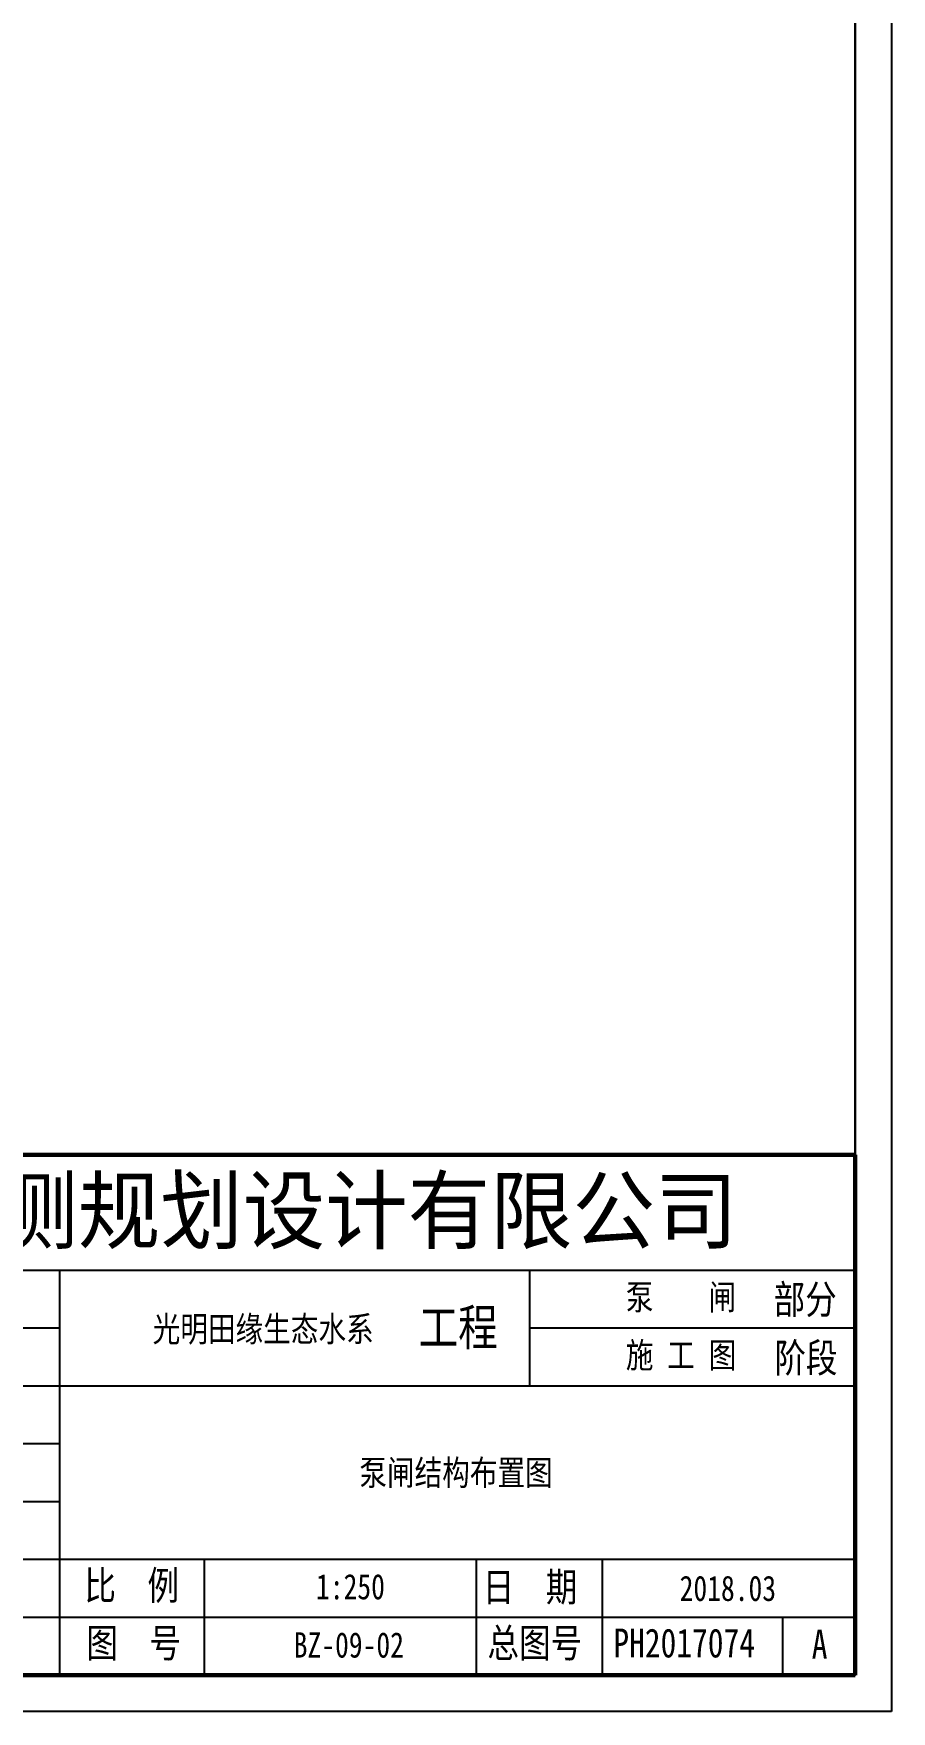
# Model space of a CAD drawing. Extents: x -51258 to 164715, y -112558 to 496610.
# Drawn here: x 118850 to 148500, y 0 to 58013 of the extents above; entities that cross this region are included whole.
import ezdxf

# ---------------------------------------------------------------- set-up
doc = ezdxf.new("R2010")
doc.units = 0
doc.header["$LTSCALE"] = 1000
doc.layers.add('TK', color=7, linetype='Continuous')
doc.styles.add('ST64F', font='COMPLEX', dxfattribs={"bigfont": 'ST64F'})
doc.styles.add('TK', font='', dxfattribs={"width": 0.8})
doc.styles.get('TK').set_extended_font_data('FangSong_GB2312')

# ---------------------------------------------------------------- blocks, each defined once
blk = doc.blocks.new('RTGSREG')
blk.add_line((-5000, 4500), (-5000, 6100))
for points in [[(0, 0), (-59400, 0), (-59400, 42000), (0, 42000)], [(-58400, 41500), (-500, 41500), (-500, 500), (-58400, 500)]]:
    blk.add_lwpolyline(points, close=True)
at = {"flags": 128}
blk.add_lwpolyline([(-58400, 41500), (-58400, 500), (-24500, 500), (-24500, 3700), (-18500, 3700), (-18500, 7700), (-500, 7700), (-500, 41500)], close=True, dxfattribs=at)
at = {"const_width": 60}
for points in [[(-500, 7700), (-18500, 7700)], [(-500, 500), (-500, 7700)], [(-500, 500), (-18500, 500)]]:
    blk.add_lwpolyline(points, dxfattribs=at)
for points in [[(-500, 6100), (-18500, 6100)], [(-11500, 6100), (-11500, 512)], [(-5000, 4500), (-5000, 6100)], [(-11500, 5300), (-18500, 5300)], [(-500, 5300), (-5000, 5300)], [(-500, 4500), (-18500, 4500)], [(-11500, 3700), (-18500, 3700)], [(-11500, 2900), (-18500, 2900)], [(-500, 2100), (-18500, 2100)], [(-9500, 2100), (-9500, 512)], [(-5740, 2100), (-5740, 500)], [(-4000, 2100), (-4000, 500)], [(-500, 1300), (-18500, 1300)], [(-1500, 500), (-1500, 1300)]]:
    blk.add_lwpolyline(points)
for s, height, style, width, p in [('黄河勘测规划设计有限公司', 1000, 'ST64F', 1.2, (-15808, 6393)), ('泵    闸', 350, 'TK', 0.8, (-3672, 5555)), ('部分', 400, 'TK', 0.8, (-1629, 5498)), ('工程', 500, 'TK', 0.8, (-6535, 5063)), ('光明田缘生态水系', 350, 'TK', 0.8, (-10213, 5114)), ('施 工 图', 350, 'TK', 0.8, (-3672, 4752)), ('阶段', 400, 'TK', 0.8, (-1619, 4690)), ('比  例', 400, 'TK', 0.8, (-11157, 1543)), ('日  期', 400, 'TK', 0.8, (-5650, 1521)), ('2018.03', 350, 'TK', 0.8, (-2928, 1528)), ('图  号', 400, 'TK', 0.8, (-11130, 747)), ('总图号', 400, 'TK', 0.8, (-5585, 747)), ('PH2017074', 400, 'TK', 0.8, (-3845, 747)), ('A', 400, 'TK', 0.8, (-1102, 730))]:
    blk.add_text(s, height=height, dxfattribs=dict(style=style, width=width)).set_placement(p)

msp = doc.modelspace()

# ---------------------------------------------------------------- linework, layer by layer
at = {"layer": 'TK'}
for points in [[(148500, 0), (0, 0), (0, 105000), (148500, 105000)], [(2500, 103750), (147250, 103750), (147250, 1250), (2500, 1250)]]:
    msp.add_lwpolyline(points, close=True, dxfattribs=at)

# ---------------------------------------------------------------- block references
at = {"xscale": 2.5, "yscale": 2.5, "zscale": 2.5}
msp.add_blockref('RTGSREG', (148500, 0), dxfattribs=at)

# ---------------------------------------------------------------- texts
at = {"style": 'TK', "width": 0.8}
for s, p in [('泵闸结构布置图', (130109.7, 7817.2)), ('1:250', (128612.5, 3877.2)), ('BZ-09-02', (127841.6, 1862))]:
    msp.add_text(s, height=875, dxfattribs=at).set_placement(p)

doc.saveas('drawing.dxf')
